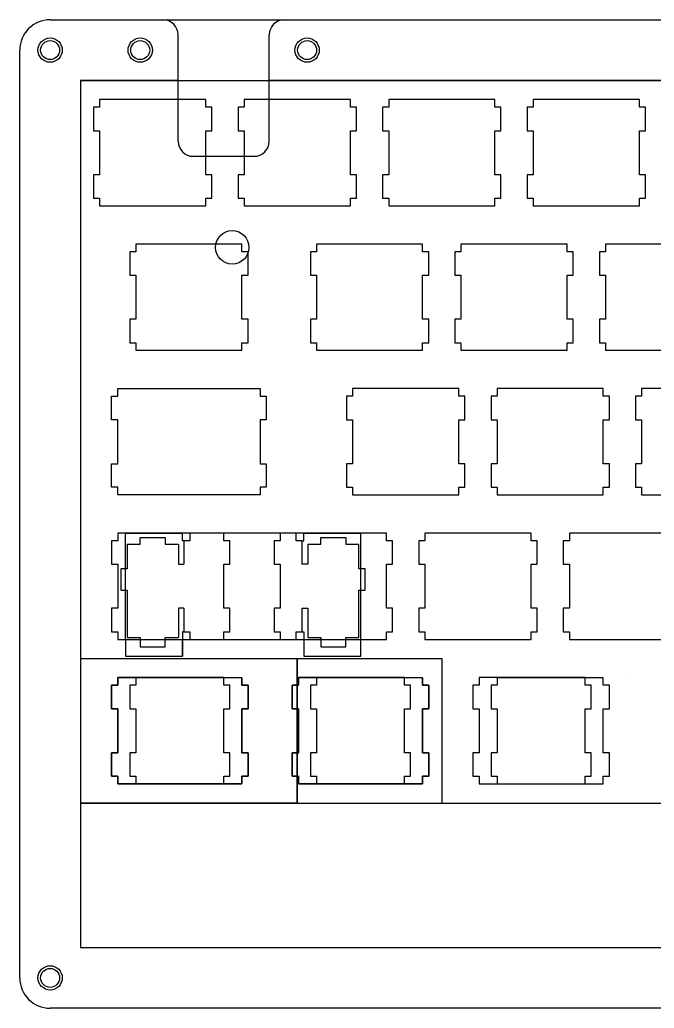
# Model space of a CAD drawing. Header units: millimetres. Extents: x 0 to 302, y 0 to 130.
# Drawn here: x 0 to 83.6, y 0 to 130.3 of the extents above; entities that cross this region are included whole.
import ezdxf

# ---------------------------------------------------------------- set-up
doc = ezdxf.new("R2010")
doc.units = ezdxf.units.MM
for name, color, linetype, lineweight, true_color in [('BOLT_HOLES', 7, 'Continuous', 25, 0xffffff), ('BOLT_HOLES__OPEN_LAYER', 7, 'Continuous', 25, 0xffffff), ('BORDER', 7, 'Continuous', 25, 0xffffff), ('BOTTOM_LAYER__USBCUTOUT', 7, 'Continuous', 25, 0xffffff), ('BOTTOM_LAYER_FEET', 7, 'Continuous', 25, 0x000000), ('CLOSED', 7, 'Continuous', 25, 0xffffff), ('HOLES', 7, 'Continuous', 25, 0xffffff), ('MOUSE_BUTTONS__PCB_CUTOUT', 30, 'Continuous', 25, 0xff7f00), ('PCBS', 7, 'Continuous', 25, 0x000000), ('SWITCH__BASE', 5, 'Continuous', 25, 0x0000ff), ('SWITCH__BOTTOM_ROW__6.25U__PCB', 5, 'Continuous', 25, 0x0000ff), ('SWITCH__BOTTOM_ROW__6.25U__PLATE', 5, 'Continuous', 25, 0x0000ff), ('SWITCH__BOTTOM_ROW__6U__PCB', 5, 'Continuous', 25, 0x0000ff), ('SWITCH__BOTTOM_ROW__6U__PLATE', 5, 'Continuous', 25, 0x0000ff), ('SWITCH__BOTTOM_ROW__7U__PCB', 5, 'Continuous', 25, 0x0000ff), ('SWITCH__BOTTOM_ROW__7U__PLATE', 5, 'Continuous', 25, 0x0000ff), ('SWITCH__LSHIFT__ANSI__PCB', 5, 'Continuous', 25, 0x0000ff), ('SWITCH__LSHIFT__ANSI__PLATE', 5, 'Continuous', 25, 0x0000ff), ('SWITCH__LSHIFT__ISO', 5, 'Continuous', 25, 0x0000ff), ('SWITCH__UNIVERSAL', 2, 'Continuous', 25, 0xffff00), ('TOP_PLATE__BASE', 1, 'Continuous', 25, 0xff0000), ('TOP_PLATE__HHKB 6U', 1, 'Continuous', 25, 0xff0000), ('TOP_PLATE__HHKB 7U', 1, 'Continuous', 25, 0xff0000), ('TOP_PLATE__NO_HHKB', 1, 'Continuous', 25, 0xff0000), ('TOP_PLATE__WINKEY', 1, 'Continuous', 25, 0xff0000), ('TOP_PLATE__WINKEYLESS', 1, 'Continuous', 25, 0xff0000), ('USB_CUTOUT', 7, 'Continuous', 25, 0xffffff)]:
    doc.layers.add(name, color=color, linetype=linetype, lineweight=lineweight, true_color=true_color)

msp = doc.modelspace()

# ---------------------------------------------------------------- linework, layer by layer
at = {"layer": 'BOLT_HOLES'}
for centre, radius in [((15.875, 126.302), 1.6), ((37.875, 126.302), 1.6), ((4, 126.302), 1.25), ((4, 4), 1.25)]:
    msp.add_circle(centre, radius, dxfattribs=at)
at = {"layer": 'BOLT_HOLES__OPEN_LAYER'}
for centre in [(15.875, 126.302), (37.875, 126.302)]:
    msp.add_circle(centre, 1.25, dxfattribs=at)
at = {"layer": 'BORDER'}
for p, q in [((4, 130.302), (18.875, 130.302)), ((34.875, 130.302), (297.7516, 130.302)), ((0, 4), (0, 126.302)), ((297.7516, 0), (4, 0))]:
    msp.add_line(p, q, dxfattribs=at)
for centre, start, end in [((4, 126.302), 90, 180), ((4, 4), 180, 270)]:
    msp.add_arc(centre, 4, start, end, dxfattribs=at)
at = {"layer": 'BOTTOM_LAYER__USBCUTOUT'}
for p, q in [((20.875, 114.302), (20.875, 122.302)), ((32.875, 114.302), (32.875, 122.302)), ((22.875, 112.302), (22.875, 112.302)), ((22.875, 112.302), (30.875, 112.302))]:
    msp.add_line(p, q, dxfattribs=at)
for centre, start, end in [((22.875, 114.302), 180, 270), ((30.875, 114.302), 270, 0)]:
    msp.add_arc(centre, 2, start, end, dxfattribs=at)
at = {"layer": 'BOTTOM_LAYER_FEET'}
msp.add_circle((28, 100.302), 2.2, dxfattribs=at)
at = {"layer": 'CLOSED'}
msp.add_line((18.875, 130.302), (34.875, 130.302), dxfattribs=at)
at = {"layer": 'HOLES'}
for centre in [(4, 126.302), (4, 4)]:
    msp.add_circle(centre, 1.6, dxfattribs=at)
at = {"layer": 'MOUSE_BUTTONS__PCB_CUTOUT'}
for p, q in [((20.875, 122.302), (8, 122.302)), ((8, 122.302), (8, 27.0504)), ((293.7523, 122.302), (32.875, 122.302)), ((8, 27.0504), (293.7523, 27.0504))]:
    msp.add_line(p, q, dxfattribs=at)
at = {"layer": 'PCBS'}
for p, q in [((8, 122.302), (8, 8)), ((20.875, 122.302), (8, 122.302)), ((293.7523, 122.302), (32.875, 122.302)), ((8, 8), (293.7509, 8))]:
    msp.add_line(p, q, dxfattribs=at)
at = {"layer": 'SWITCH__BASE'}
for p, q in [((10.5259, 118.775), (9.7253, 118.775)), ((9.7253, 118.775), (9.7253, 115.675)), ((10.5259, 119.776), (10.5259, 118.775)), ((24.5254, 119.776), (10.5259, 119.776)), ((24.5254, 118.775), (24.5254, 119.776)), ((25.3247, 118.775), (24.5254, 118.775)), ((25.3247, 115.675), (25.3247, 118.775)), ((29.5759, 118.775), (28.7767, 118.775)), ((28.7767, 118.775), (28.7767, 115.675)), ((29.5759, 119.776), (29.5759, 118.775)), ((43.5754, 119.776), (29.5759, 119.776)), ((43.5754, 118.775), (43.5754, 119.776)), ((44.3762, 118.775), (43.5754, 118.775)), ((44.3762, 115.675), (44.3762, 118.775)), ((48.6258, 118.775), (47.8267, 118.775)), ((47.8267, 118.775), (47.8267, 115.675)), ((48.6258, 119.776), (48.6258, 118.775)), ((62.6254, 119.776), (48.6258, 119.776)), ((62.6254, 118.775), (62.6254, 119.776)), ((63.4262, 118.775), (62.6254, 118.775)), ((63.4262, 115.675), (63.4262, 118.775)), ((67.6758, 118.775), (66.8767, 118.775)), ((66.8767, 118.775), (66.8767, 115.675)), ((67.6758, 119.776), (67.6758, 118.775)), ((81.6754, 119.776), (67.6758, 119.776)), ((81.6754, 118.775), (81.6754, 119.776)), ((82.4762, 118.775), (81.6754, 118.775)), ((82.4762, 115.675), (82.4762, 118.775)), ((9.7253, 115.675), (10.5259, 115.675)), ((10.5259, 115.675), (10.5259, 109.875)), ((24.5254, 109.875), (24.5254, 115.675)), ((24.5254, 115.675), (25.3247, 115.675)), ((28.7767, 115.675), (29.5759, 115.675)), ((29.5759, 115.675), (29.5759, 109.875)), ((43.5754, 109.875), (43.5754, 115.675)), ((43.5754, 115.675), (44.3762, 115.675)), ((47.8267, 115.675), (48.6258, 115.675)), ((48.6258, 115.675), (48.6258, 109.875)), ((62.6254, 109.875), (62.6254, 115.675)), ((62.6254, 115.675), (63.4262, 115.675)), ((66.8767, 115.675), (67.6758, 115.675)), ((67.6758, 115.675), (67.6758, 109.875)), ((81.6754, 109.875), (81.6754, 115.675)), ((81.6754, 115.675), (82.4762, 115.675)), ((10.5259, 109.875), (9.7253, 109.875)), ((9.7253, 109.875), (9.7253, 106.775)), ((25.3247, 109.875), (24.5254, 109.875)), ((25.3247, 106.775), (25.3247, 109.875)), ((29.5759, 109.875), (28.7767, 109.875)), ((28.7767, 109.875), (28.7767, 106.775)), ((44.3762, 109.875), (43.5754, 109.875)), ((44.3762, 106.775), (44.3762, 109.875)), ((48.6258, 109.875), (47.8267, 109.875)), ((47.8267, 109.875), (47.8267, 106.775)), ((63.4262, 109.875), (62.6254, 109.875)), ((63.4262, 106.775), (63.4262, 109.875)), ((67.6758, 109.875), (66.8767, 109.875)), ((66.8767, 109.875), (66.8767, 106.775)), ((82.4762, 109.875), (81.6754, 109.875)), ((82.4762, 106.775), (82.4762, 109.875)), ((9.7253, 106.775), (10.5259, 106.775)), ((10.5259, 106.775), (10.5259, 105.776)), ((10.5259, 105.776), (24.5254, 105.776)), ((24.5254, 105.776), (24.5254, 106.775)), ((24.5254, 106.775), (25.3247, 106.775)), ((28.7767, 106.775), (29.5759, 106.775)), ((29.5759, 106.775), (29.5759, 105.776)), ((29.5759, 105.776), (43.5754, 105.776)), ((43.5754, 105.776), (43.5754, 106.775)), ((43.5754, 106.775), (44.3762, 106.775)), ((47.8267, 106.775), (48.6258, 106.775)), ((48.6258, 106.775), (48.6258, 105.776)), ((48.6258, 105.776), (62.6254, 105.776)), ((62.6254, 105.776), (62.6254, 106.775)), ((62.6254, 106.775), (63.4262, 106.775)), ((66.8767, 106.775), (67.6758, 106.775)), ((67.6758, 106.775), (67.6758, 105.776)), ((67.6758, 105.776), (81.6754, 105.776)), ((81.6754, 105.776), (81.6754, 106.775)), ((81.6754, 106.775), (82.4762, 106.775)), ((15.2884, 100.726), (15.2884, 99.725)), ((29.2879, 100.726), (15.2884, 100.726)), ((29.2879, 99.725), (29.2879, 100.726)), ((39.1008, 100.726), (39.1008, 99.725)), ((53.1004, 100.726), (39.1008, 100.726)), ((53.1004, 99.725), (53.1004, 100.726)), ((58.1508, 100.726), (58.1508, 99.725)), ((72.1504, 100.726), (58.1508, 100.726)), ((72.1504, 99.725), (72.1504, 100.726)), ((77.2008, 100.726), (77.2008, 99.725)), ((91.2004, 100.726), (77.2008, 100.726)), ((15.2884, 99.725), (14.4878, 99.725)), ((14.4878, 99.725), (14.4878, 96.625)), ((30.0885, 99.725), (29.2879, 99.725)), ((30.0885, 96.625), (30.0885, 99.725)), ((39.1008, 99.725), (38.3017, 99.725)), ((38.3017, 99.725), (38.3017, 96.625)), ((53.9012, 99.725), (53.1004, 99.725)), ((53.9012, 96.625), (53.9012, 99.725)), ((58.1508, 99.725), (57.3517, 99.725)), ((57.3517, 99.725), (57.3517, 96.625)), ((72.9512, 99.725), (72.1504, 99.725)), ((72.9512, 96.625), (72.9512, 99.725)), ((77.2008, 99.725), (76.4017, 99.725)), ((76.4017, 99.725), (76.4017, 96.625)), ((14.4878, 96.625), (15.2884, 96.625)), ((15.2884, 96.625), (15.2884, 90.8246)), ((29.2879, 90.8246), (29.2879, 96.625)), ((29.2879, 96.625), (30.0885, 96.625)), ((38.3017, 96.625), (39.1008, 96.625)), ((39.1008, 96.625), (39.1008, 90.8246)), ((53.1004, 90.8246), (53.1004, 96.625)), ((53.1004, 96.625), (53.9012, 96.625)), ((57.3517, 96.625), (58.1508, 96.625)), ((58.1508, 96.625), (58.1508, 90.8246)), ((72.1504, 90.8246), (72.1504, 96.625)), ((72.1504, 96.625), (72.9512, 96.625)), ((76.4017, 96.625), (77.2008, 96.625)), ((77.2008, 96.625), (77.2008, 90.8246)), ((15.2884, 90.8246), (14.4878, 90.8246)), ((14.4878, 90.8246), (14.4878, 87.7255)), ((30.0885, 90.8246), (29.2879, 90.8246)), ((30.0885, 87.7255), (30.0885, 90.8246)), ((39.1008, 90.8246), (38.3017, 90.8246)), ((38.3017, 90.8246), (38.3017, 87.7255)), ((53.9012, 90.8246), (53.1004, 90.8246)), ((53.9012, 87.7255), (53.9012, 90.8246)), ((58.1508, 90.8246), (57.3517, 90.8246)), ((57.3517, 90.8246), (57.3517, 87.7255)), ((72.9512, 90.8246), (72.1504, 90.8246)), ((72.9512, 87.7255), (72.9512, 90.8246)), ((77.2008, 90.8246), (76.4017, 90.8246)), ((76.4017, 90.8246), (76.4017, 87.7255)), ((14.4878, 87.7255), (15.2884, 87.7255)), ((15.2884, 87.7255), (15.2884, 86.7264)), ((29.2879, 86.7264), (29.2879, 87.7255)), ((29.2879, 87.7255), (30.0885, 87.7255)), ((38.3017, 87.7255), (39.1008, 87.7255)), ((39.1008, 87.7255), (39.1008, 86.7264)), ((53.1004, 86.7264), (53.1004, 87.7255)), ((53.1004, 87.7255), (53.9012, 87.7255)), ((57.3517, 87.7255), (58.1508, 87.7255)), ((58.1508, 87.7255), (58.1508, 86.7264)), ((72.1504, 86.7264), (72.1504, 87.7255)), ((72.1504, 87.7255), (72.9512, 87.7255)), ((76.4017, 87.7255), (77.2008, 87.7255)), ((77.2008, 87.7255), (77.2008, 86.7264)), ((15.2884, 86.7264), (29.2879, 86.7264)), ((39.1008, 86.7264), (53.1004, 86.7264)), ((58.1508, 86.7264), (72.1504, 86.7264)), ((77.2008, 86.7264), (91.2004, 86.7264)), ((12.90853, 81.6741), (31.6691, 81.6757)), ((12.90853, 80.6736), (12.90853, 81.6741)), ((31.6691, 81.6757), (31.6691, 80.6752)), ((43.8633, 81.6757), (43.8633, 80.6752)), ((57.8629, 81.6757), (43.8633, 81.6757)), ((57.8629, 80.6752), (57.8629, 81.6757)), ((62.9133, 81.6757), (62.9133, 80.6752)), ((76.9129, 81.6757), (62.9133, 81.6757)), ((76.9129, 80.6752), (76.9129, 81.6757)), ((81.9633, 81.6757), (81.9633, 80.6752)), ((95.9633, 81.6757), (81.9633, 81.6757)), ((12.1079, 77.5745), (12.1079, 80.6736)), ((12.1079, 80.6736), (12.90853, 80.6736)), ((31.6691, 80.6752), (32.4685, 80.6752)), ((32.4685, 80.6752), (32.4685, 77.5747)), ((43.8633, 80.6752), (43.0628, 80.6752)), ((43.0628, 80.6752), (43.0628, 77.5747)), ((58.6637, 80.6752), (57.8629, 80.6752)), ((58.6637, 77.5747), (58.6637, 80.6752)), ((62.9133, 80.6752), (62.1128, 80.6752)), ((62.1128, 80.6752), (62.1128, 77.5747)), ((77.7137, 80.6752), (76.9129, 80.6752)), ((77.7137, 77.5747), (77.7137, 80.6752)), ((81.9633, 80.6752), (81.1628, 80.6752)), ((81.1628, 80.6752), (81.1628, 77.5747)), ((12.90853, 77.5745), (12.1079, 77.5745)), ((12.90853, 71.7744), (12.90853, 77.5745)), ((32.4685, 77.5747), (31.6691, 77.5747)), ((31.6691, 77.5747), (31.6691, 71.7746)), ((43.0628, 77.5747), (43.8633, 77.5747)), ((43.8633, 77.5747), (43.8633, 71.7746)), ((57.8629, 71.7746), (57.8629, 77.5747)), ((57.8629, 77.5747), (58.6637, 77.5747)), ((62.1128, 77.5747), (62.9133, 77.5747)), ((62.9133, 77.5747), (62.9133, 71.7746)), ((76.9129, 71.7746), (76.9129, 77.5747)), ((76.9129, 77.5747), (77.7137, 77.5747)), ((81.1628, 77.5747), (81.9633, 77.5747)), ((81.9633, 77.5747), (81.9633, 71.7746)), ((12.1079, 68.6739), (12.1079, 71.7744)), ((12.1079, 71.7744), (12.90853, 71.7744)), ((31.6691, 71.7746), (32.4685, 71.7746)), ((32.4685, 71.7746), (32.4685, 68.6755)), ((43.8633, 71.7746), (43.0628, 71.7746)), ((43.0628, 71.7746), (43.0628, 68.6755)), ((58.6637, 71.7746), (57.8629, 71.7746)), ((58.6637, 68.6755), (58.6637, 71.7746)), ((62.9133, 71.7746), (62.1128, 71.7746)), ((62.1128, 71.7746), (62.1128, 68.6755)), ((77.7137, 71.7746), (76.9129, 71.7746)), ((77.7137, 68.6755), (77.7137, 71.7746)), ((81.9633, 71.7746), (81.1628, 71.7746)), ((81.1628, 71.7746), (81.1628, 68.6755)), ((12.90853, 68.6739), (12.1079, 68.6739)), ((12.90853, 67.6748), (12.90853, 68.6739)), ((32.4685, 68.6755), (31.6691, 68.6755)), ((31.6691, 68.6755), (31.6691, 67.6764)), ((43.0628, 68.6755), (43.8633, 68.6755)), ((43.8633, 68.6755), (43.8633, 67.6764)), ((57.8629, 67.6764), (57.8629, 68.6755)), ((57.8629, 68.6755), (58.6637, 68.6755)), ((62.1128, 68.6755), (62.9133, 68.6755)), ((62.9133, 68.6755), (62.9133, 67.6764)), ((76.9129, 67.6764), (76.9129, 68.6755)), ((76.9129, 68.6755), (77.7137, 68.6755)), ((81.1628, 68.6755), (81.9633, 68.6755)), ((81.9633, 68.6755), (81.9633, 67.6764)), ((31.6691, 67.6764), (12.90853, 67.6748)), ((43.8633, 67.6764), (57.8629, 67.6764)), ((62.9133, 67.6764), (76.9129, 67.6764)), ((81.9633, 67.6764), (95.9633, 67.6764)), ((53.3883, 62.6257), (53.3883, 61.6252)), ((67.3879, 62.6257), (53.3883, 62.6257)), ((67.3879, 61.6252), (67.3879, 62.6257)), ((72.4383, 62.6257), (72.4383, 61.6252)), ((86.4379, 62.6257), (72.4383, 62.6257)), ((53.3883, 61.6252), (52.5878, 61.6252)), ((52.5878, 61.6252), (52.5878, 58.5247)), ((68.1887, 61.6252), (67.3879, 61.6252)), ((68.1887, 58.5247), (68.1887, 61.6252)), ((72.4383, 61.6252), (71.6378, 61.6252)), ((71.6378, 61.6252), (71.6378, 58.5247)), ((52.5878, 58.5247), (53.3883, 58.5247)), ((53.3883, 58.5247), (53.3883, 52.7246)), ((67.3879, 52.7246), (67.3879, 58.5247)), ((67.3879, 58.5247), (68.1887, 58.5247)), ((71.6378, 58.5247), (72.4383, 58.5247)), ((72.4383, 58.5247), (72.4383, 52.7246)), ((53.3883, 52.7246), (52.5878, 52.7246)), ((52.5878, 52.7246), (52.5878, 49.6255)), ((68.1887, 52.7246), (67.3879, 52.7246)), ((68.1887, 49.6255), (68.1887, 52.7246)), ((72.4383, 52.7246), (71.6378, 52.7246)), ((71.6378, 52.7246), (71.6378, 49.6255)), ((52.5878, 49.6255), (53.3883, 49.6255)), ((53.3883, 49.6255), (53.3883, 48.6264)), ((67.3879, 48.6264), (67.3879, 49.6255)), ((67.3879, 49.6255), (68.1887, 49.6255)), ((71.6378, 49.6255), (72.4383, 49.6255)), ((72.4383, 49.6255), (72.4383, 48.6264)), ((53.3883, 48.6264), (67.3879, 48.6264)), ((72.4383, 48.6264), (86.4379, 48.6264))]:
    msp.add_line(p, q, dxfattribs=at)
at = {"layer": 'SWITCH__BOTTOM_ROW__6.25U__PCB'}
for p, q in [((12.90716, 43.5769), (12.90716, 42.5764)), ((26.9067, 43.5769), (12.90716, 43.5769)), ((26.9067, 42.5764), (26.9067, 43.5769)), ((36.7183, 43.5769), (36.7183, 42.5764)), ((50.719, 43.5769), (36.7183, 43.5769)), ((50.719, 42.5764), (50.719, 43.5769)), ((60.5323, 43.5769), (60.5323, 42.5764)), ((74.5316, 43.5769), (60.5323, 43.5769)), ((74.5316, 42.5764), (74.5316, 43.5769)), ((80, 44), (80, 44)), ((12.90716, 42.5764), (12.10653, 42.5764)), ((12.10653, 42.5764), (12.10653, 39.4758)), ((27.7073, 42.5764), (26.9067, 42.5764)), ((27.7073, 39.4758), (27.7073, 42.5764)), ((36.7183, 42.5764), (35.919, 42.5764)), ((35.919, 42.5764), (35.919, 39.4758)), ((51.5184, 42.5764), (50.719, 42.5764)), ((51.5184, 39.4758), (51.5184, 42.5764)), ((60.5323, 42.5764), (59.7315, 42.5764)), ((59.7315, 42.5764), (59.7315, 39.4758)), ((75.3324, 42.5764), (74.5316, 42.5764)), ((75.3324, 39.4758), (75.3324, 42.5764)), ((12.10653, 39.4758), (12.90716, 39.4758)), ((12.90716, 39.4758), (12.90716, 33.6757)), ((26.9067, 33.6757), (26.9067, 39.4758)), ((26.9067, 39.4758), (27.7073, 39.4758)), ((35.919, 39.4758), (36.7183, 39.4758)), ((36.7183, 39.4758), (36.7183, 33.6757)), ((50.719, 33.6757), (50.719, 39.4758)), ((50.719, 39.4758), (51.5184, 39.4758)), ((59.7315, 39.4758), (60.5323, 39.4758)), ((60.5323, 39.4758), (60.5323, 33.6757)), ((74.5316, 33.6757), (74.5316, 39.4758)), ((74.5316, 39.4758), (75.3324, 39.4758)), ((12.90716, 33.6757), (12.10653, 33.6757)), ((12.10653, 33.6757), (12.10653, 30.57647)), ((27.7073, 33.6757), (26.9067, 33.6757)), ((27.7073, 30.57647), (27.7073, 33.6757)), ((36.7183, 33.6757), (35.919, 33.6757)), ((35.919, 33.6757), (35.919, 30.57647)), ((51.5184, 33.6757), (50.719, 33.6757)), ((51.5184, 30.57647), (51.5184, 33.6757)), ((60.5323, 33.6757), (59.7315, 33.6757)), ((59.7315, 33.6757), (59.7315, 30.57647)), ((75.3324, 33.6757), (74.5316, 33.6757)), ((75.3324, 30.57647), (75.3324, 33.6757)), ((12.10653, 30.57647), (12.90716, 30.57647)), ((12.90716, 30.57647), (12.90716, 29.57599)), ((26.9067, 29.57599), (26.9067, 30.57647)), ((26.9067, 30.57647), (27.7073, 30.57647)), ((35.919, 30.57647), (36.7183, 30.57647)), ((36.7183, 30.57647), (36.7183, 29.57599)), ((50.719, 29.57599), (50.719, 30.57647)), ((50.719, 30.57647), (51.5184, 30.57647)), ((59.7315, 30.57647), (60.5323, 30.57647)), ((60.5323, 30.57647), (60.5323, 29.57599)), ((74.5316, 29.57599), (74.5316, 30.57647)), ((74.5316, 30.57647), (75.3324, 30.57647)), ((12.90716, 29.57599), (26.9067, 29.57599)), ((36.7183, 29.57599), (50.719, 29.57599)), ((60.5323, 29.57599), (74.5316, 29.57599))]:
    msp.add_line(p, q, dxfattribs=at)
at = {"layer": 'SWITCH__BOTTOM_ROW__6.25U__PLATE'}
for p, q in [((12.90716, 43.5769), (12.90716, 42.5764)), ((26.9067, 43.5769), (12.90716, 43.5769)), ((26.9067, 42.5764), (26.9067, 43.5769)), ((36.7183, 43.5769), (36.7183, 42.5764)), ((50.719, 43.5769), (36.7183, 43.5769)), ((50.719, 42.5764), (50.719, 43.5769)), ((60.5323, 43.5769), (60.5323, 42.5764)), ((74.5316, 43.5769), (60.5323, 43.5769)), ((74.5316, 42.5764), (74.5316, 43.5769)), ((12.90716, 42.5764), (12.10653, 42.5764)), ((12.10653, 42.5764), (12.10653, 39.4758)), ((27.7073, 42.5764), (26.9067, 42.5764)), ((27.7073, 39.4758), (27.7073, 42.5764)), ((36.7183, 42.5764), (35.919, 42.5764)), ((35.919, 42.5764), (35.919, 39.4758)), ((51.5184, 42.5764), (50.719, 42.5764)), ((51.5184, 39.4758), (51.5184, 42.5764)), ((60.5323, 42.5764), (59.7315, 42.5764)), ((59.7315, 42.5764), (59.7315, 39.4758)), ((75.3324, 42.5764), (74.5316, 42.5764)), ((75.3324, 39.4758), (75.3324, 42.5764)), ((12.10653, 39.4758), (12.90716, 39.4758)), ((12.90716, 39.4758), (12.90716, 33.6757)), ((26.9067, 33.6757), (26.9067, 39.4758)), ((26.9067, 39.4758), (27.7073, 39.4758)), ((35.919, 39.4758), (36.7183, 39.4758)), ((36.7183, 39.4758), (36.7183, 33.6757)), ((50.719, 33.6757), (50.719, 39.4758)), ((50.719, 39.4758), (51.5184, 39.4758)), ((59.7315, 39.4758), (60.5323, 39.4758)), ((60.5323, 39.4758), (60.5323, 33.6757)), ((74.5316, 33.6757), (74.5316, 39.4758)), ((74.5316, 39.4758), (75.3324, 39.4758)), ((12.90716, 33.6757), (12.10653, 33.6757)), ((12.10653, 33.6757), (12.10653, 30.57647)), ((27.7073, 33.6757), (26.9067, 33.6757)), ((27.7073, 30.57647), (27.7073, 33.6757)), ((36.7183, 33.6757), (35.919, 33.6757)), ((35.919, 33.6757), (35.919, 30.57647)), ((51.5184, 33.6757), (50.719, 33.6757)), ((51.5184, 30.57647), (51.5184, 33.6757)), ((60.5323, 33.6757), (59.7315, 33.6757)), ((59.7315, 33.6757), (59.7315, 30.57647)), ((75.3324, 33.6757), (74.5316, 33.6757)), ((75.3324, 30.57647), (75.3324, 33.6757)), ((12.10653, 30.57647), (12.90716, 30.57647)), ((12.90716, 30.57647), (12.90716, 29.57599)), ((26.9067, 29.57599), (26.9067, 30.57647)), ((26.9067, 30.57647), (27.7073, 30.57647)), ((35.919, 30.57647), (36.7183, 30.57647)), ((36.7183, 30.57647), (36.7183, 29.57599)), ((50.719, 29.57599), (50.719, 30.57647)), ((50.719, 30.57647), (51.5184, 30.57647)), ((59.7315, 30.57647), (60.5323, 30.57647)), ((60.5323, 30.57647), (60.5323, 29.57599)), ((74.5316, 29.57599), (74.5316, 30.57647)), ((74.5316, 30.57647), (75.3324, 30.57647)), ((12.90716, 29.57599), (26.9067, 29.57599)), ((36.7183, 29.57599), (50.719, 29.57599)), ((60.5323, 29.57599), (74.5316, 29.57599))]:
    msp.add_line(p, q, dxfattribs=at)
at = {"layer": 'SWITCH__BOTTOM_ROW__6U__PCB'}
for p, q in [((15.287, 43.5751), (15.287, 42.5746)), ((29.2879, 43.5751), (15.287, 43.5751)), ((29.2879, 42.5746), (29.2879, 43.5751)), ((39.1009, 43.5751), (39.1009, 42.5746)), ((53.1003, 43.5751), (39.1009, 43.5751)), ((53.1003, 42.5746), (53.1003, 43.5751)), ((62.9135, 43.5751), (62.9135, 42.5746)), ((76.9128, 43.5751), (62.9135, 43.5751)), ((76.9128, 42.5746), (76.9128, 43.5751)), ((15.287, 42.5746), (14.4878, 42.5746)), ((14.4878, 42.5746), (14.4878, 39.4751)), ((30.0885, 42.5746), (29.2879, 42.5746)), ((30.0885, 39.4751), (30.0885, 42.5746)), ((39.1009, 42.5746), (38.3003, 42.5746)), ((38.3003, 42.5746), (38.3003, 39.4751)), ((53.9011, 42.5746), (53.1003, 42.5746)), ((53.9011, 39.4751), (53.9011, 42.5746)), ((62.9135, 42.5746), (62.1127, 42.5746)), ((62.1127, 42.5746), (62.1127, 39.4751)), ((77.7136, 42.5746), (76.9128, 42.5746)), ((77.7136, 39.4751), (77.7136, 42.5746)), ((14.4878, 39.4751), (15.287, 39.4751)), ((15.287, 39.4751), (15.287, 33.6751)), ((29.2879, 33.6751), (29.2879, 39.4751)), ((29.2879, 39.4751), (30.0885, 39.4751)), ((38.3003, 39.4751), (39.1009, 39.4751)), ((39.1009, 39.4751), (39.1009, 33.6751)), ((53.1003, 33.6751), (53.1003, 39.4751)), ((53.1003, 39.4751), (53.9011, 39.4751)), ((62.1127, 39.4751), (62.9135, 39.4751)), ((62.9135, 39.4751), (62.9135, 33.6751)), ((76.9128, 33.6751), (76.9128, 39.4751)), ((76.9128, 39.4751), (77.7136, 39.4751)), ((15.287, 33.6751), (14.4878, 33.6751)), ((14.4878, 33.6751), (14.4878, 30.5745)), ((30.0885, 33.6751), (29.2879, 33.6751)), ((30.0885, 30.5745), (30.0885, 33.6751)), ((39.1009, 33.6751), (38.3003, 33.6751)), ((38.3003, 33.6751), (38.3003, 30.5745)), ((53.9011, 33.6751), (53.1003, 33.6751)), ((53.9011, 30.5745), (53.9011, 33.6751)), ((62.9135, 33.6751), (62.1127, 33.6751)), ((62.1127, 33.6751), (62.1127, 30.5745)), ((77.7136, 33.6751), (76.9128, 33.6751)), ((77.7136, 30.5745), (77.7136, 33.6751)), ((14.4878, 30.5745), (15.287, 30.5745)), ((15.287, 30.5745), (15.287, 29.5754)), ((29.2879, 29.5754), (29.2879, 30.5745)), ((29.2879, 30.5745), (30.0885, 30.5745)), ((38.3003, 30.5745), (39.1009, 30.5745)), ((39.1009, 30.5745), (39.1009, 29.5754)), ((53.1003, 29.5754), (53.1003, 30.5745)), ((53.1003, 30.5745), (53.9011, 30.5745)), ((62.1127, 30.5745), (62.9135, 30.5745)), ((62.9135, 30.5745), (62.9135, 29.5754)), ((76.9128, 29.5754), (76.9128, 30.5745)), ((76.9128, 30.5745), (77.7136, 30.5745)), ((15.287, 29.5754), (29.2879, 29.5754)), ((39.1009, 29.5754), (53.1003, 29.5754)), ((62.9135, 29.5754), (76.9128, 29.5754))]:
    msp.add_line(p, q, dxfattribs=at)
at = {"layer": 'SWITCH__BOTTOM_ROW__6U__PLATE'}
for p, q in [((15.287, 43.5751), (15.287, 42.5746)), ((29.2879, 43.5751), (15.287, 43.5751)), ((29.2879, 42.5746), (29.2879, 43.5751)), ((39.1009, 43.5751), (39.1009, 42.5746)), ((53.1003, 43.5751), (39.1009, 43.5751)), ((53.1003, 42.5746), (53.1003, 43.5751)), ((62.9135, 43.5751), (62.9135, 42.5746)), ((76.9128, 43.5751), (62.9135, 43.5751)), ((76.9128, 42.5746), (76.9128, 43.5751)), ((15.287, 42.5746), (14.4878, 42.5746)), ((14.4878, 42.5746), (14.4878, 39.4751)), ((30.0885, 42.5746), (29.2879, 42.5746)), ((30.0885, 39.4751), (30.0885, 42.5746)), ((39.1009, 42.5746), (38.3003, 42.5746)), ((38.3003, 42.5746), (38.3003, 39.4751)), ((53.9011, 42.5746), (53.1003, 42.5746)), ((53.9011, 39.4751), (53.9011, 42.5746)), ((62.9135, 42.5746), (62.1127, 42.5746)), ((62.1127, 42.5746), (62.1127, 39.4751)), ((77.7136, 42.5746), (76.9128, 42.5746)), ((77.7136, 39.4751), (77.7136, 42.5746)), ((14.4878, 39.4751), (15.287, 39.4751)), ((15.287, 39.4751), (15.287, 33.6751)), ((29.2879, 33.6751), (29.2879, 39.4751)), ((29.2879, 39.4751), (30.0885, 39.4751)), ((38.3003, 39.4751), (39.1009, 39.4751)), ((39.1009, 39.4751), (39.1009, 33.6751)), ((53.1003, 33.6751), (53.1003, 39.4751)), ((53.1003, 39.4751), (53.9011, 39.4751)), ((62.1127, 39.4751), (62.9135, 39.4751)), ((62.9135, 39.4751), (62.9135, 33.6751)), ((76.9128, 33.6751), (76.9128, 39.4751)), ((76.9128, 39.4751), (77.7136, 39.4751)), ((15.287, 33.6751), (14.4878, 33.6751)), ((14.4878, 33.6751), (14.4878, 30.5745)), ((30.0885, 33.6751), (29.2879, 33.6751)), ((30.0885, 30.5745), (30.0885, 33.6751)), ((39.1009, 33.6751), (38.3003, 33.6751)), ((38.3003, 33.6751), (38.3003, 30.5745)), ((53.9011, 33.6751), (53.1003, 33.6751)), ((53.9011, 30.5745), (53.9011, 33.6751)), ((62.9135, 33.6751), (62.1127, 33.6751)), ((62.1127, 33.6751), (62.1127, 30.5745)), ((77.7136, 33.6751), (76.9128, 33.6751)), ((77.7136, 30.5745), (77.7136, 33.6751)), ((14.4878, 30.5745), (15.287, 30.5745)), ((15.287, 30.5745), (15.287, 29.5754)), ((29.2879, 29.5754), (29.2879, 30.5745)), ((29.2879, 30.5745), (30.0885, 30.5745)), ((38.3003, 30.5745), (39.1009, 30.5745)), ((39.1009, 30.5745), (39.1009, 29.5754)), ((53.1003, 29.5754), (53.1003, 30.5745)), ((53.1003, 30.5745), (53.9011, 30.5745)), ((62.1127, 30.5745), (62.9135, 30.5745)), ((62.9135, 30.5745), (62.9135, 29.5754)), ((76.9128, 29.5754), (76.9128, 30.5745)), ((76.9128, 30.5745), (77.7136, 30.5745)), ((15.287, 29.5754), (29.2879, 29.5754)), ((39.1009, 29.5754), (53.1003, 29.5754)), ((62.9135, 29.5754), (76.9128, 29.5754))]:
    msp.add_line(p, q, dxfattribs=at)
at = {"layer": 'SWITCH__BOTTOM_ROW__7U__PCB'}
for p, q in [((15.287, 43.5742), (15.287, 42.5737)), ((29.2879, 43.5742), (15.287, 43.5742)), ((29.2879, 42.5737), (29.2879, 43.5742)), ((39.1009, 43.5742), (39.1009, 42.5737)), ((53.1003, 43.5742), (39.1009, 43.5742)), ((53.1003, 42.5737), (53.1003, 43.5742)), ((62.9135, 43.5742), (62.9135, 42.5737)), ((76.9128, 43.5742), (62.9135, 43.5742)), ((76.9128, 42.5737), (76.9128, 43.5742)), ((15.287, 42.5737), (14.4878, 42.5737)), ((14.4878, 42.5737), (14.4878, 39.4742)), ((30.0885, 42.5737), (29.2879, 42.5737)), ((30.0885, 39.4742), (30.0885, 42.5737)), ((39.1009, 42.5737), (38.3003, 42.5737)), ((38.3003, 42.5737), (38.3003, 39.4742)), ((53.9011, 42.5737), (53.1003, 42.5737)), ((53.9011, 39.4742), (53.9011, 42.5737)), ((62.9135, 42.5737), (62.1127, 42.5737)), ((62.1127, 42.5737), (62.1127, 39.4742)), ((77.7136, 42.5737), (76.9128, 42.5737)), ((77.7136, 39.4742), (77.7136, 42.5737)), ((14.4878, 39.4742), (15.287, 39.4742)), ((15.287, 39.4742), (15.287, 33.6742)), ((29.2879, 33.6742), (29.2879, 39.4742)), ((29.2879, 39.4742), (30.0885, 39.4742)), ((38.3003, 39.4742), (39.1009, 39.4742)), ((39.1009, 39.4742), (39.1009, 33.6742)), ((53.1003, 33.6742), (53.1003, 39.4742)), ((53.1003, 39.4742), (53.9011, 39.4742)), ((62.1127, 39.4742), (62.9135, 39.4742)), ((62.9135, 39.4742), (62.9135, 33.6742)), ((76.9128, 33.6742), (76.9128, 39.4742)), ((76.9128, 39.4742), (77.7136, 39.4742)), ((15.287, 33.6742), (14.4878, 33.6742)), ((14.4878, 33.6742), (14.4878, 30.5736)), ((30.0885, 33.6742), (29.2879, 33.6742)), ((30.0885, 30.5736), (30.0885, 33.6742)), ((39.1009, 33.6742), (38.3003, 33.6742)), ((38.3003, 33.6742), (38.3003, 30.5736)), ((53.9011, 33.6742), (53.1003, 33.6742)), ((53.9011, 30.5736), (53.9011, 33.6742)), ((62.9135, 33.6742), (62.1127, 33.6742)), ((62.1127, 33.6742), (62.1127, 30.5736)), ((77.7136, 33.6742), (76.9128, 33.6742)), ((77.7136, 30.5736), (77.7136, 33.6742)), ((14.4878, 30.5736), (15.287, 30.5736)), ((15.287, 30.5736), (15.287, 29.5745)), ((29.2879, 29.5745), (29.2879, 30.5736)), ((29.2879, 30.5736), (30.0885, 30.5736)), ((38.3003, 30.5736), (39.1009, 30.5736)), ((39.1009, 30.5736), (39.1009, 29.5745)), ((53.1003, 29.5745), (53.1003, 30.5736)), ((53.1003, 30.5736), (53.9011, 30.5736)), ((62.1127, 30.5736), (62.9135, 30.5736)), ((62.9135, 30.5736), (62.9135, 29.5745)), ((76.9128, 29.5745), (76.9128, 30.5736)), ((76.9128, 30.5736), (77.7136, 30.5736)), ((15.287, 29.5745), (29.2879, 29.5745)), ((39.1009, 29.5745), (53.1003, 29.5745)), ((62.9135, 29.5745), (76.9128, 29.5745))]:
    msp.add_line(p, q, dxfattribs=at)
at = {"layer": 'SWITCH__BOTTOM_ROW__7U__PLATE'}
for p, q in [((15.287, 43.5742), (15.287, 42.5737)), ((29.2879, 43.5742), (15.287, 43.5742)), ((29.2879, 42.5737), (29.2879, 43.5742)), ((39.1009, 43.5742), (39.1009, 42.5737)), ((53.1003, 43.5742), (39.1009, 43.5742)), ((53.1003, 42.5737), (53.1003, 43.5742)), ((62.9135, 43.5742), (62.9135, 42.5737)), ((76.9128, 43.5742), (62.9135, 43.5742)), ((76.9128, 42.5737), (76.9128, 43.5742)), ((15.287, 42.5737), (14.4878, 42.5737)), ((14.4878, 42.5737), (14.4878, 39.4742)), ((30.0885, 42.5737), (29.2879, 42.5737)), ((30.0885, 39.4742), (30.0885, 42.5737)), ((39.1009, 42.5737), (38.3003, 42.5737)), ((38.3003, 42.5737), (38.3003, 39.4742)), ((53.9011, 42.5737), (53.1003, 42.5737)), ((53.9011, 39.4742), (53.9011, 42.5737)), ((62.9135, 42.5737), (62.1127, 42.5737)), ((62.1127, 42.5737), (62.1127, 39.4742)), ((77.7136, 42.5737), (76.9128, 42.5737)), ((77.7136, 39.4742), (77.7136, 42.5737)), ((14.4878, 39.4742), (15.287, 39.4742)), ((15.287, 39.4742), (15.287, 33.6742)), ((29.2879, 33.6742), (29.2879, 39.4742)), ((29.2879, 39.4742), (30.0885, 39.4742)), ((38.3003, 39.4742), (39.1009, 39.4742)), ((39.1009, 39.4742), (39.1009, 33.6742)), ((53.1003, 33.6742), (53.1003, 39.4742)), ((53.1003, 39.4742), (53.9011, 39.4742)), ((62.1127, 39.4742), (62.9135, 39.4742)), ((62.9135, 39.4742), (62.9135, 33.6742)), ((76.9128, 33.6742), (76.9128, 39.4742)), ((76.9128, 39.4742), (77.7136, 39.4742)), ((15.287, 33.6742), (14.4878, 33.6742)), ((14.4878, 33.6742), (14.4878, 30.5736)), ((30.0885, 33.6742), (29.2879, 33.6742)), ((30.0885, 30.5736), (30.0885, 33.6742)), ((39.1009, 33.6742), (38.3003, 33.6742)), ((38.3003, 33.6742), (38.3003, 30.5736)), ((53.9011, 33.6742), (53.1003, 33.6742)), ((53.9011, 30.5736), (53.9011, 33.6742)), ((62.9135, 33.6742), (62.1127, 33.6742)), ((62.1127, 33.6742), (62.1127, 30.5736)), ((77.7136, 33.6742), (76.9128, 33.6742)), ((77.7136, 30.5736), (77.7136, 33.6742)), ((14.4878, 30.5736), (15.287, 30.5736)), ((15.287, 30.5736), (15.287, 29.5745)), ((29.2879, 29.5745), (29.2879, 30.5736)), ((29.2879, 30.5736), (30.0885, 30.5736)), ((38.3003, 30.5736), (39.1009, 30.5736)), ((39.1009, 30.5736), (39.1009, 29.5745)), ((53.1003, 29.5745), (53.1003, 30.5736)), ((53.1003, 30.5736), (53.9011, 30.5736)), ((62.1127, 30.5736), (62.9135, 30.5736)), ((62.9135, 30.5736), (62.9135, 29.5745)), ((76.9128, 29.5745), (76.9128, 30.5736)), ((76.9128, 30.5736), (77.7136, 30.5736)), ((15.287, 29.5745), (29.2879, 29.5745)), ((39.1009, 29.5745), (53.1003, 29.5745)), ((62.9135, 29.5745), (76.9128, 29.5745))]:
    msp.add_line(p, q, dxfattribs=at)
at = {"layer": 'SWITCH__LSHIFT__ANSI__PCB'}
for p, q in [((13.93179, 48.625), (13.93179, 62.6257)), ((13.93179, 62.6257), (21.43179, 62.6257)), ((21.43179, 61.6252), (21.43179, 62.6257)), ((22.4322, 62.6257), (22.4322, 61.6252)), ((36.4318, 62.6257), (22.4322, 62.6257)), ((36.4318, 61.6252), (36.4318, 62.6257)), ((37.43179, 62.6257), (44.93179, 62.6257)), ((37.43179, 61.6252), (37.43179, 62.6257)), ((44.93179, 48.625), (44.93179, 62.6257)), ((21.6317, 61.6252), (21.43179, 61.6252)), ((22.4322, 61.6252), (21.6317, 61.6252)), ((37.2326, 61.6252), (36.4318, 61.6252)), ((37.2326, 61.6252), (37.43179, 61.6252)), ((21.6317, 49.6255), (21.43179, 49.6255)), ((21.43179, 49.6255), (21.43179, 46.425)), ((21.6317, 49.6255), (22.4322, 49.6255)), ((22.4322, 49.6255), (22.4322, 48.6264)), ((36.4318, 48.6264), (36.4318, 49.6255)), ((36.4318, 49.6255), (37.2326, 49.6255)), ((37.2326, 49.6255), (37.43179, 49.6255)), ((37.43179, 49.6255), (37.43179, 46.425)), ((13.93179, 48.625), (13.93179, 46.425)), ((21.43179, 46.425), (21.43179, 48.625)), ((21.43179, 48.625), (21.43179, 48.625)), ((22.4322, 48.6264), (36.4318, 48.6264)), ((37.43179, 48.625), (37.43179, 46.425)), ((44.93179, 46.425), (44.93179, 48.625)), ((13.93179, 46.425), (21.43179, 46.425)), ((37.43179, 46.425), (44.93179, 46.425))]:
    msp.add_line(p, q, dxfattribs=at)
at = {"layer": 'SWITCH__LSHIFT__ANSI__PLATE'}
for p, q in [((22.4322, 62.6257), (22.4322, 61.6252)), ((36.4316, 62.6257), (22.4322, 62.6257)), ((36.4316, 61.6252), (36.4316, 62.6257)), ((15.8823, 61.1547), (15.8823, 62.0737)), ((15.8823, 62.0737), (19.1814, 62.0737)), ((19.1814, 62.0737), (19.1814, 61.1547)), ((22.4322, 61.6252), (21.6315, 61.6252)), ((21.6315, 61.6252), (21.6315, 58.5247)), ((37.2325, 61.6252), (36.4316, 61.6252)), ((37.2325, 58.5247), (37.2325, 61.6252)), ((39.6824, 61.1547), (39.6824, 62.0737)), ((39.6824, 62.0737), (42.9816, 62.0737)), ((42.9816, 62.0737), (42.9816, 61.1547)), ((14.157, 61.1553), (14.157, 57.9239)), ((14.1571, 61.1547), (15.8823, 61.1547)), ((19.1814, 61.1547), (20.9067, 61.1547)), ((20.9067, 61.1553), (20.9067, 58.5247)), ((37.9571, 61.1553), (37.9571, 58.5247)), ((37.9571, 61.1547), (39.6824, 61.1547)), ((42.9816, 61.1547), (44.7067, 61.1547)), ((44.7068, 57.9239), (44.7068, 61.1553)), ((14.157, 57.9239), (13.3316, 57.9239)), ((13.3316, 57.9239), (13.3316, 55.1253)), ((20.9067, 58.5247), (21.6315, 58.5247)), ((37.9571, 58.5247), (37.2325, 58.5247)), ((45.5323, 57.9239), (44.7068, 57.9239)), ((45.5323, 55.1253), (45.5323, 57.9239)), ((13.3316, 55.1253), (14.157, 55.1253)), ((14.157, 55.1253), (14.157, 48.8536)), ((44.7068, 48.8536), (44.7068, 55.1253)), ((44.7068, 55.1253), (45.5323, 55.1253)), ((21.6315, 52.7246), (20.9067, 52.7246)), ((20.9067, 52.7246), (20.9067, 48.8536)), ((21.6315, 52.7246), (21.6315, 49.6255)), ((37.2325, 49.6255), (37.2325, 52.7246)), ((37.2325, 52.7246), (37.9571, 52.7246)), ((37.9571, 52.7246), (37.9571, 48.8536)), ((21.6315, 49.6255), (22.4322, 49.6255)), ((22.4322, 49.6255), (22.4322, 48.6264)), ((36.4316, 48.6264), (36.4316, 49.6255)), ((36.4316, 49.6255), (37.2325, 49.6255)), ((14.157, 48.8536), (15.8823, 48.8536)), ((15.8823, 48.8536), (15.8823, 47.6563)), ((19.1814, 47.6563), (19.1814, 48.8536)), ((19.1814, 48.8536), (20.9067, 48.8536)), ((22.4322, 48.6264), (36.4316, 48.6264)), ((37.9571, 48.8536), (39.6825, 48.8536)), ((39.6825, 48.8536), (39.6825, 47.6563)), ((42.9813, 47.6563), (42.9813, 48.8536)), ((42.9813, 48.8536), (44.7068, 48.8536)), ((15.8823, 47.6563), (19.1814, 47.6563)), ((39.6825, 47.6563), (42.9813, 47.6563))]:
    msp.add_line(p, q, dxfattribs=at)
at = {"layer": 'SWITCH__LSHIFT__ISO'}
for p, q in [((12.90688, 62.6257), (12.90688, 61.6253)), ((26.9064, 62.6257), (12.90688, 62.6257)), ((26.9064, 61.6253), (26.9064, 62.6257)), ((34.3381, 62.6257), (34.3381, 61.6253)), ((48.3376, 62.6257), (34.3381, 62.6257)), ((48.3376, 61.6253), (48.3376, 62.6257)), ((12.90688, 61.6253), (12.10625, 61.6253)), ((12.10625, 61.6253), (12.10625, 58.5261)), ((27.707, 61.6253), (26.9064, 61.6253)), ((27.707, 58.5261), (27.707, 61.6253)), ((34.3381, 61.6253), (33.5375, 61.6253)), ((33.5375, 61.6253), (33.5375, 58.5261)), ((49.1384, 61.6253), (48.3376, 61.6253)), ((49.1384, 58.5261), (49.1384, 61.6253)), ((12.10625, 58.5261), (12.90688, 58.5261)), ((12.90688, 58.5261), (12.90688, 52.7246)), ((26.9064, 52.7246), (26.9064, 58.5261)), ((26.9064, 58.5261), (27.707, 58.5261)), ((33.5375, 58.5261), (34.3381, 58.5261)), ((34.3381, 58.5261), (34.3381, 52.7246)), ((48.3376, 52.7246), (48.3376, 58.5261)), ((48.3376, 58.5261), (49.1384, 58.5261)), ((12.90688, 52.7246), (12.10625, 52.7246)), ((12.10625, 52.7246), (12.10625, 49.6253)), ((27.707, 52.7246), (26.9064, 52.7246)), ((27.707, 49.6253), (27.707, 52.7246)), ((34.3381, 52.7246), (33.5375, 52.7246)), ((33.5375, 52.7246), (33.5375, 49.6253)), ((49.1384, 52.7246), (48.3376, 52.7246)), ((49.1384, 49.6253), (49.1384, 52.7246)), ((12.10625, 49.6253), (12.90688, 49.6253)), ((12.90688, 49.6253), (12.90688, 48.6263)), ((26.9064, 48.6263), (26.9064, 49.6253)), ((26.9064, 49.6253), (27.707, 49.6253)), ((33.5375, 49.6253), (34.3381, 49.6253)), ((34.3381, 49.6253), (34.3381, 48.6263)), ((48.3376, 48.6263), (48.3376, 49.6253)), ((48.3376, 49.6253), (49.1384, 49.6253)), ((12.90688, 48.6263), (26.9064, 48.6263)), ((34.3381, 48.6263), (48.3376, 48.6263))]:
    msp.add_line(p, q, dxfattribs=at)
at = {"layer": 'SWITCH__UNIVERSAL'}
for p, q in [((48.3376, 62.6257), (12.90688, 62.6257)), ((12.90688, 62.6257), (12.90688, 61.6253)), ((48.3376, 61.6253), (48.3376, 62.6257)), ((12.90688, 61.6253), (12.10625, 61.6253)), ((12.10625, 61.6253), (12.10625, 58.5261)), ((49.1384, 61.6253), (48.3376, 61.6253)), ((49.1384, 58.5261), (49.1384, 61.6253)), ((12.10625, 58.5261), (12.90688, 58.5261)), ((12.90688, 58.5261), (12.90688, 52.7246)), ((48.3376, 52.7246), (48.3376, 58.5261)), ((48.3376, 58.5261), (49.1384, 58.5261)), ((12.90688, 52.7246), (12.10625, 52.7246)), ((12.10625, 52.7246), (12.10625, 49.6253)), ((49.1384, 52.7246), (48.3376, 52.7246)), ((49.1384, 49.6253), (49.1384, 52.7246)), ((12.10625, 49.6253), (12.90688, 49.6253)), ((12.90688, 49.6253), (12.90688, 48.6263)), ((48.3376, 48.6263), (48.3376, 49.6253)), ((48.3376, 49.6253), (49.1384, 49.6253)), ((12.90688, 48.6263), (13.93179, 48.6263)), ((13.93179, 48.6263), (13.93179, 46.425)), ((21.43179, 46.425), (21.43179, 48.6263)), ((21.43179, 48.6263), (37.43179, 48.6263)), ((37.43179, 48.6263), (37.43179, 46.425)), ((44.93179, 46.425), (44.93179, 48.6263)), ((44.93179, 48.6263), (48.3376, 48.6263)), ((13.93179, 46.425), (21.43179, 46.425)), ((37.43179, 46.425), (44.93179, 46.425)), ((12.90716, 43.5769), (29.2879, 43.5751)), ((12.90716, 42.5764), (12.90716, 43.5769)), ((29.2879, 43.5751), (29.2879, 42.5737)), ((36.7183, 43.5769), (53.1003, 43.5742)), ((36.7183, 42.5764), (36.7183, 43.5769)), ((53.1003, 43.5742), (53.1003, 42.5746)), ((60.5323, 43.5769), (60.5323, 42.5764)), ((76.9128, 43.5742), (60.5323, 43.5769)), ((76.9128, 42.5737), (76.9128, 43.5742)), ((12.10653, 39.4758), (12.10653, 42.5764)), ((12.10653, 42.5764), (12.90716, 42.5764)), ((29.2879, 42.5737), (30.0885, 42.5737)), ((30.0885, 42.5737), (30.0885, 39.4751)), ((35.919, 39.4758), (35.919, 42.5764)), ((35.919, 42.5764), (36.7183, 42.5764)), ((53.1003, 42.5746), (53.9011, 42.5737)), ((53.9011, 42.5737), (53.9011, 39.4742)), ((60.5323, 42.5764), (59.7315, 42.5764)), ((59.7315, 42.5764), (59.7315, 39.4758)), ((77.7136, 42.5746), (76.9128, 42.5737)), ((77.7136, 39.4751), (77.7136, 42.5746)), ((12.90716, 39.4758), (12.10653, 39.4758)), ((12.90716, 33.6757), (12.90716, 39.4758)), ((30.0885, 39.4751), (29.2879, 39.4742)), ((29.2879, 39.4742), (29.2879, 33.6742)), ((36.7183, 39.4758), (35.919, 39.4758)), ((36.7183, 33.6757), (36.7183, 39.4758)), ((53.9011, 39.4742), (53.1003, 39.4742)), ((53.1003, 39.4742), (53.1003, 33.6751)), ((59.7315, 39.4758), (60.5323, 39.4758)), ((60.5323, 39.4758), (60.5323, 33.6757)), ((76.9128, 33.6742), (76.9128, 39.4751)), ((76.9128, 39.4751), (77.7136, 39.4751)), ((12.10653, 30.57647), (12.10653, 33.6757)), ((12.10653, 33.6757), (12.90716, 33.6757)), ((29.2879, 33.6742), (30.0885, 33.6742)), ((30.0885, 33.6742), (30.0885, 30.5736)), ((35.919, 30.57647), (35.919, 33.6757)), ((35.919, 33.6757), (36.7183, 33.6757)), ((53.1003, 33.6751), (53.9011, 33.6742)), ((53.9011, 33.6742), (53.9011, 30.5736)), ((60.5323, 33.6757), (59.7315, 33.6757)), ((59.7315, 33.6757), (59.7315, 30.57647)), ((77.7136, 33.6742), (76.9128, 33.6742)), ((77.7136, 30.5736), (77.7136, 33.6742)), ((12.90716, 30.57647), (12.10653, 30.57647)), ((12.90716, 29.57599), (12.90716, 30.57647)), ((30.0885, 30.5736), (29.2879, 30.5736)), ((29.2879, 30.5736), (29.2879, 29.5754)), ((36.7183, 30.57647), (35.919, 30.57647)), ((36.7183, 29.57599), (36.7183, 30.57647)), ((53.9011, 30.5736), (53.1003, 30.5736)), ((53.1003, 30.5736), (53.1003, 29.5754)), ((59.7315, 30.57647), (60.5323, 30.57647)), ((60.5323, 30.57647), (60.5323, 29.57599)), ((76.9128, 29.5754), (76.9128, 30.5736)), ((76.9128, 30.5736), (77.7136, 30.5736)), ((29.2879, 29.5754), (12.90716, 29.57599)), ((53.1003, 29.5754), (36.7183, 29.57599)), ((60.5323, 29.57599), (76.9128, 29.5754))]:
    msp.add_line(p, q, dxfattribs=at)
at = {"layer": 'TOP_PLATE__BASE'}
for p, q in [((7.99998, 122.3014), (7.99998, 46.1002)), ((8, 122.302), (293.7523, 122.302)), ((55.62511, 27.0504), (103.24988, 27.0504))]:
    msp.add_line(p, q, dxfattribs=at)
at = {"layer": 'TOP_PLATE__HHKB 6U'}
for p, q in [((7.99998, 46.1002), (36.57637, 46.1002)), ((36.57637, 46.1002), (36.57637, 27.05016)), ((36.57637, 27.05016), (55.62511, 27.0504))]:
    msp.add_line(p, q, dxfattribs=at)
at = {"layer": 'TOP_PLATE__HHKB 7U'}
for p, q in [((7.99998, 46.1002), (36.57637, 46.1002)), ((36.57637, 46.1002), (36.57637, 27.05016)), ((36.57637, 27.05016), (55.62511, 27.0504))]:
    msp.add_line(p, q, dxfattribs=at)
at = {"layer": 'TOP_PLATE__NO_HHKB'}
for p in [(7.99998, 46.1002), (36.57637, 27.05016)]:
    msp.add_line(p, (7.99998, 27.05016), dxfattribs=at)
at = {"layer": 'TOP_PLATE__WINKEY'}
msp.add_line((36.57641, 27.0504), (55.62511, 27.0504), dxfattribs=at)
at = {"layer": 'TOP_PLATE__WINKEYLESS'}
for p, q in [((36.57641, 27.0504), (36.57641, 46.10044)), ((36.57641, 46.10044), (55.62511, 46.10044)), ((55.62511, 46.10044), (55.62511, 27.0504))]:
    msp.add_line(p, q, dxfattribs=at)
at = {"layer": 'USB_CUTOUT'}
for p, q in [((20.875, 122.3014), (20.875, 128.302)), ((32.875, 122.3014), (32.875, 128.302))]:
    msp.add_line(p, q, dxfattribs=at)
for centre, start, end in [((18.875, 128.302), 0, 90), ((34.875, 128.302), 90, 180)]:
    msp.add_arc(centre, 2, start, end, dxfattribs=at)

doc.saveas('drawing.dxf')
